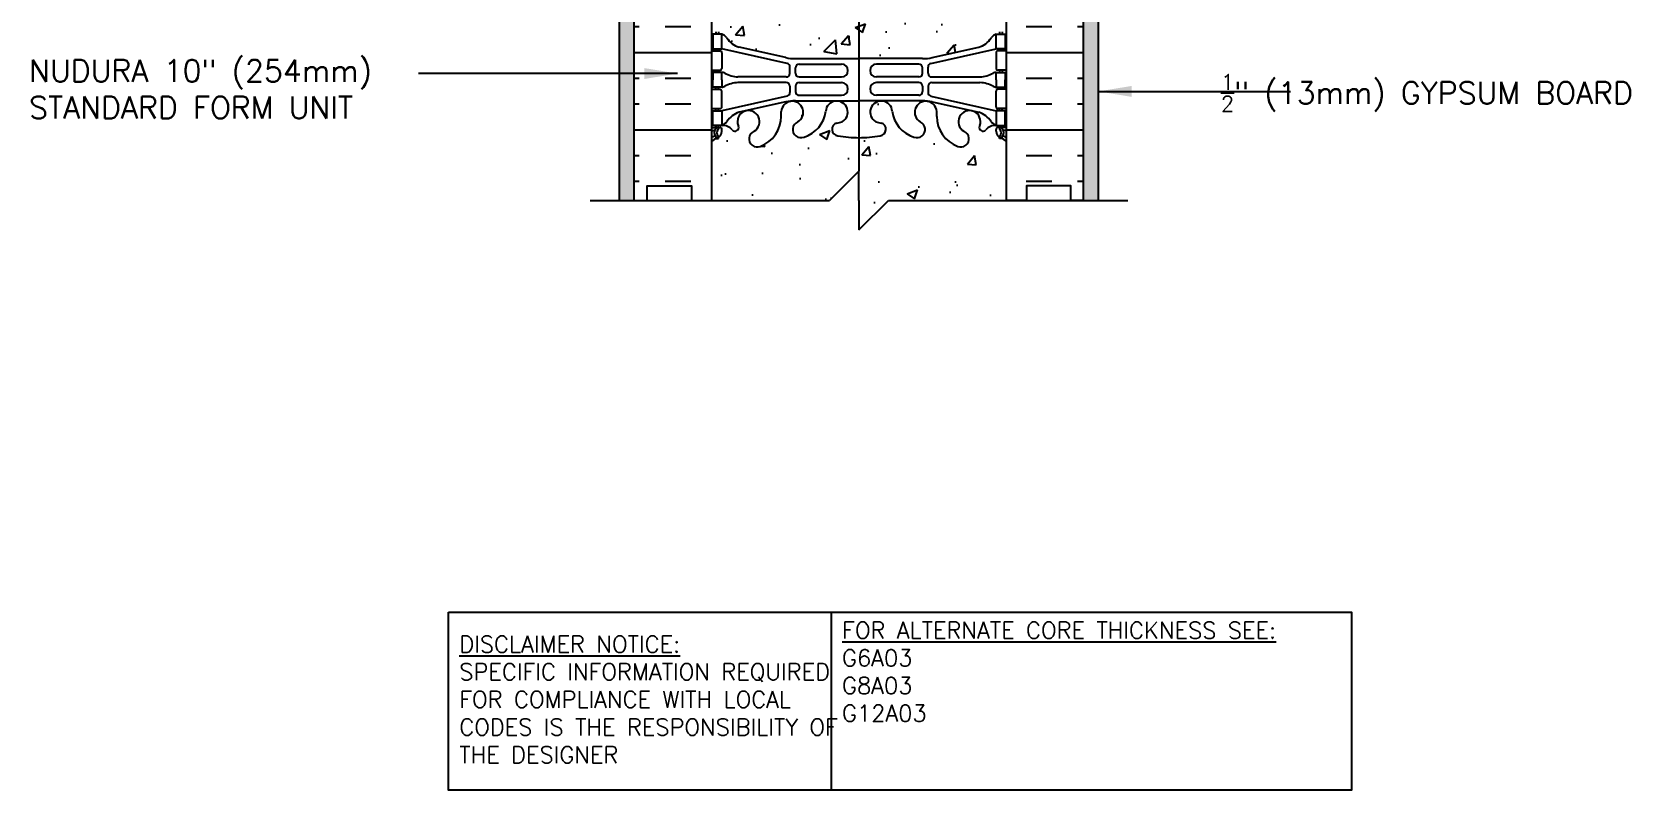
# Model space of a CAD drawing. Header units: inches. Extents: x 75 to 204, y 122 to 189.
# Drawn here: x 150 to 204.3, y 122 to 147.7 of the extents above; entities that cross this region are included whole.
import ezdxf

# ---------------------------------------------------------------- set-up
doc = ezdxf.new("R2010")
doc.units = ezdxf.units.IN
doc.header["$LTSCALE"] = 0.5
doc.header["$MEASUREMENT"] = 0
for name, color, linetype in [('HATCH', 12, 'Continuous'), ('line25', 2, 'Continuous'), ('LINE3', 3, 'Continuous'), ('LINE50', 5, 'Continuous'), ('LINE9', 9, 'Continuous'), ('TEXT', 4, 'Continuous'), ('Web_Edge', 9, 'Continuous')]:
    doc.layers.add(name, color=color, linetype=linetype)
doc.styles.add('DIM', font='romans.shx', dxfattribs={"width": 0.7})
doc.styles.add('ROMANS', font='romans.shx', dxfattribs={"height": 0.75})
doc.styles.get("Standard").update_dxf_attribs({"font": 'romans.shx', "height": 0.75})
doc.dimstyles.new('ext_12', dxfattribs={"dimscale": 12, "dimtxt": 0.09375, "dimasz": 0.09375, "dimexe": 0.09375, "dimexo": 0.0625, "dimgap": 0.0625, "dimtad": 1, "dimdec": 1, "dimzin": 3, "dimdsep": 46, "dimlunit": 4, "dimtxsty": 'DIM', "dimcen": 0.09, "dimdle": 0.09375, "dimclrt": 4, "dimadec": 0, "dimazin": 0, "dimtfac": 1, "dimtdec": 1, "dimtmove": 2, "dimatfit": 3, "dimfxl": 1, "dimfrac": 2, "dimtolj": 1, "dimtzin": 0, "dimarcsym": 0})

msp = doc.modelspace()

# ---------------------------------------------------------------- hatches: boundary and pattern name
at = {"layer": 'HATCH'}
h = msp.add_hatch(dxfattribs=at)
h.set_pattern_fill('AR-CONC', color=256, scale=0.5)
h.set_pattern_definition([(49.99999999999999, (0, 0), (3.586300913003767, -0.3137606749129755), [0.375, -4.125]), (355, (0, 0), (-0.693756668065, 3.760960668500059), [0.3, -3.3]), (100.45144446, (0.298858405, -0.02614672), (2.89254423363556, 3.447199954843147), [0.3187009599999999, -3.505710559999999]), (46.18420000000001, (0, 1), (5.336206653357862, -0.8275964039653827), [0.5625, -6.1875]), (96.63563549, (0.444683725, 0.931033465), (4.673309728371142, 4.870593003872752), [0.47805171, -5.258568799999999]), (351.1841639899999, (0, 1), (4.673309725273866, 4.870593001349951), [0.45, -4.950000005]), (21, (0.5, 0.75), (2.984535260592308, -2.013094453326694), [0.375, -4.125]), (326.0000000000001, (0.5, 0.75), (1.216576659607909, 3.625750225234265), [0.3, -3.3]), (71.45144474, (0.74871127, 0.58224213), (4.201111883649856, 1.612655764031769), [0.31870095, -3.50571056]), (37.50000000000001, (0, 0), (0.06079927658645334, 1.664469269156557), [0, -3.26, 0, -3.35, 0, -3.3125]), (7.499999999999999, (0, 0), (1.315347687210743, 1.972058559411801), [0, -1.91, 0, -3.185, 0, -1.2625]), (327.5, (-1.115, 0), (2.669112180862045, -0.1127743586718988), [0, -1.25, 0, -3.9, 0, -5.175]), (317.5, (-1.615, 0), (2.915930846711931, 0.5005249116615886), [0, -1.625, 0, -2.59, 0, -3.675])])
h.paths.add_polyline_path([(179.5834403203794, 177.4791310645786), (176.5834403203793, 177.4791310645786), (176.5834403203793, 169.4791310645786), (176.5834403203793, 169.2845799923987, -0.2921416700878113), (176.7177735945051, 169.2291310645786, -0.5205670499999535), (176.8780454026533, 169.2291310645786, -0.5205670500000308), (177.2762586122889, 169.2291310645786, -0.5205670499999424), (177.414696539772, 169.2291310645786, -0.5205670499999621), (177.5526519184941, 169.2291310645786, -0.08692797627920386), (177.5834403203793, 169.2599880722596, -1.018582147734556), (177.7521841009867, 169.2291310645785, -0.5205670500000269), (177.8906220284697, 169.2291310645785, -0.5205670500000277), (178.2888352381053, 169.2291310645786, -0.520567049999951), (178.4491070462536, 169.2291310645786, -0.5205670500000287), (178.67024160026, 169.2291310645786, -0.5205670500000087), (178.9507867899307, 169.2291310645786, -0.5205670499999503), (179.1374324992566, 169.2291310645786, -0.5205670500000282), (179.3646531492925, 169.2291310645786, -0.5071244707116883), (179.5834403203793, 169.2291310645786), (179.5834403203793, 169.4791310645786)], flags=17)
h.paths.add_polyline_path([(183.0834403203793, 175.9791310645786), (179.5834403203794, 175.9791310645786), (179.5834403203793, 170.9791310645786), (183.0834403203793, 170.9791310645786)], flags=17)
h.paths.add_polyline_path([(176.5834403203793, 175.9791310645786), (173.0834403203793, 175.9791310645786), (173.0834403203793, 170.9791310645786), (176.5834403203793, 170.9791310645786)])
h.paths.add_polyline_path([(182.4534439403566, 168.8642714795627), (182.4534439403566, 168.976621479563), (183.0834403203793, 168.9766214795625), (183.0834403203793, 169.2291310645786), (179.5834403203793, 169.2291310645786), (179.5834403203793, 169.4791310645786), (179.5834403203794, 177.4791310645786), (176.5834403203793, 177.4791310645786), (176.5834403203793, 169.4791310645786), (176.5834403203793, 169.2845799923987), (176.5834403203793, 169.2291310645786), (173.0834403203794, 169.2291310645786), (173.0834403203794, 168.9766214795625), (173.713436700402, 168.9766214795626), (173.713436700402, 168.8642714795623), (173.5934406825994, 168.6642781165569), (173.5934406825994, 167.3028451591838, 0.2681558504660101), (173.7545955900294, 167.1547080870156), (182.4122932784937, 167.1547080870156, 0.2681384484791023), (182.5734439403449, 167.3028316031308), (182.573443940345, 168.6642714795811)])
h.paths.add_polyline_path([(178.0071944342605, 166.5922079041462, 0.2256517540596096), (177.6321944342581, 166.9672079041527), (173.9684449281735, 166.9672079041528, 0.2256517540553846), (173.5934449281755, 166.5922079041545), (173.5934449281755, 165.7514019995082, 0.2256517540569739), (173.968444928177, 165.3764019995087), (177.6321944342581, 165.3764019995087, 0.2256517540590693), (178.00719443426, 165.751401999514)])
h.paths.add_polyline_path([(178.00719443426, 164.8107804100458, 0.2256517540590682), (177.6321944342581, 165.1857804100511), (173.968444928177, 165.1857804100511, 0.2256517540569728), (173.5934449281755, 164.8107804100516), (173.5934449281755, 163.9699745054053, 0.2256517540553852), (173.9684449281735, 163.594974505407), (177.6321944342581, 163.5949745054071, 0.2256517540596114), (178.0071944342605, 163.9699745054136)])
h.paths.add_polyline_path([(182.5734439403461, 164.8107804100503, 0.2256517540575532), (182.1984439403441, 165.1857804100511), (178.5346944342656, 165.1857804100511, 0.2256517540585612), (178.1596944342606, 164.8107804100503), (178.1596944342602, 163.9699745054053, 0.2256517540541927), (178.5346944342547, 163.5949745054072), (182.1984439403477, 163.5949745054071, 0.225651754055929), (182.5734439403461, 163.9699745054066)])
h.paths.add_polyline_path([(182.5734439403461, 166.5922079041532, 0.2256517540559266), (182.1984439403477, 166.9672079041527), (178.5346944342547, 166.9672079041527, 0.2256517540541922), (178.1596944342602, 166.5922079041545), (178.1596944342606, 165.7514019995095, 0.2256517540585619), (178.5346944342656, 165.3764019995087), (182.1984439403441, 165.3764019995087, 0.2256517540575533), (182.5734439403461, 165.7514019995095)])
h.paths.add_polyline_path([(183.0834403203793, 160.7360101615552), (182.998443940344, 160.475354596113, -0.6000000000330085), (182.8984439403422, 160.4753545961087), (182.8495308968641, 160.6253545961088), (182.7234439403426, 160.6253545961087, -0.4142135623733657), (182.6734439403425, 160.6753545961087), (182.6734439403423, 160.7053545961087), (182.5734439403424, 160.7053545961087), (182.5734439403447, 162.5426113053039, 0.1089354804426145), (182.420772181106, 162.4294244031294, -0.8344002599745921), (182.209267972467, 162.5549688165586), (182.2209781784322, 162.5763147082326, 2.15540393397624), (181.6823303243268, 162.3818969513527, -1), (181.4687410269281, 161.8707947476635, -0.3112229933500445), (180.7597666109465, 162.8867888915621), (180.7602765020176, 163.0517767143531, 1.661382059455297), (180.19919341768, 162.6990363280745, -1), (179.9856041202985, 162.187934124378, -0.3009499255519243), (179.2493638096519, 163.0602315268241, 1.661382059457686), (178.6882807253141, 162.7074911405467, 0.05561716192558416), (178.8675789349868, 162.6619205621844, -0.8432432356325206), (178.8332624596164, 162.2295992791351, -0.04993240552145521), (178.0834403203532, 162.1651788931634, -0.04993240552133983), (177.3336181810918, 162.2295992791351, -0.8432432356326702), (177.2993017057216, 162.6619205621844, 0.05561716192549324), (177.4785999153941, 162.7074911405466, 1.661382059456373), (176.9175168310564, 163.0602315268247, -0.3009499255520037), (176.18127652041, 162.1879341243781, -1), (175.9676872230279, 162.6990363280743, 1.66138205945608), (175.4066041386906, 163.0517767143531), (175.4071140297617, 162.8867888915621, -0.3112229933499154), (174.6981396137805, 161.8707947476636, -1), (174.4845503163818, 162.381896951353, 2.15540393397437), (173.945902462276, 162.5763147082326), (173.9576126682412, 162.5549688165586, -0.834374596337214), (173.7461134229609, 162.4294186960881, 0.1089377873102174), (173.5934399302155, 162.5426098592725), (173.5934367004162, 160.7053545961087), (173.4934367004163, 160.7053545961087), (173.4934367004162, 160.6753545961087, -0.4142135623733604), (173.4434367004161, 160.6253545961087), (173.3173497438946, 160.6253545961088), (173.2684367004164, 160.4753545961087, -0.6000000000329975), (173.1684367004146, 160.475354596113), (173.0834403203793, 160.7360101615552), (173.0834403203793, 159.9766214795625), (173.0834403203793, 157.9766214795625, 0.08841615068705387), (173.2294433172397, 157.8793097871076), (173.3194433172402, 157.8793097871144), (173.3194433172429, 157.8375837271903, -0.2490694201798191), (173.429443317259, 157.6304605754208), (173.4294433172626, 157.5629605754107, -0.4142135623889365), (173.3669433172626, 157.5004605754074), (173.3194433172648, 157.5004605754074), (173.3194433172693, 157.4304605754074), (173.4244433172548, 157.4304605754074, 0.2317357955483023), (173.7821078373914, 157.5814849072387, -0.8344002605632594), (173.9936120461444, 157.4559404939406), (173.9819018401792, 157.4345946022665, 2.155403933975556), (174.5205496942847, 157.6290123591464, -1), (174.7341389916849, 158.1401145628351, -0.3112229933496027), (175.4431134076648, 157.1241204189371), (175.4426035165938, 156.959132596146, 1.66138205945428), (176.0036866009317, 157.3118729824245, -1), (176.2172758983134, 157.8229751861209, -0.3009499255518014), (176.9535162089595, 156.9506777836749, 1.661382059456504), (177.5145992932975, 157.3034181699524, 0.05561716192565828), (177.3353010836246, 157.3489887483147, -0.8432432356304626), (177.3696175589943, 157.7813100313639, -0.04754436165081244), (178.0834444342636, 157.8460656654408, -0.04754436165057722), (178.7972713095293, 157.781310031364, -0.84324323563282), (178.8315877848993, 157.3489887483147, 0.05561716192545779), (178.652289575227, 157.3034181699524, 1.661382059455945), (179.2133726595648, 156.9506777836743, -0.3009499255520368), (179.9496129702112, 157.822975186121, -1), (180.1632022675925, 157.3118729824244, 1.661382059453897), (180.7242853519305, 156.959132596146), (180.7237754608595, 157.1241204189371, -0.3112229933499046), (181.4327498768406, 158.1401145628355, -1), (181.6463391742393, 157.6290123591461, 2.155403933973883), (182.1849870283451, 157.4345946022665), (182.1732768223799, 157.4559404939406, -0.8343745963365071), (182.3847760676602, 157.5814906144111, 0.2317403101388123), (182.7424455512695, 157.4304605754074), (182.847445551255, 157.4304605754074), (182.8474455512596, 157.5004605754074), (182.7999455512617, 157.5004605754074, -0.4142135623889198), (182.7374455512617, 157.5629605754107), (182.7374455512654, 157.6304605754208, -0.2490694201798233), (182.8474455512814, 157.8375837271903), (182.8474455512841, 157.8793097871144), (182.9374455512847, 157.8793097871076, 0.08841040745014024), (183.0834403203793, 157.9766135926), (183.0834403203793, 159.9766214795625)])
h.paths.add_polyline_path([(183.0834403203793, 153.7843075582151, 0.08841040745013647), (182.9374455512847, 153.8816113637075), (182.8474455512841, 153.8816113637006), (182.8474455512818, 153.9233374236245, -0.249069420180358), (182.7374455512654, 154.1304605753942), (182.7374455512617, 154.1979605754044, -0.4142135623888782), (182.7999455512617, 154.2604605754077), (182.8474455512596, 154.2604605754077), (182.847445551255, 154.3304605754077), (182.7424455512703, 154.3304605754077, -0.1555286049737623), (182.5667526062248, 154.4645057583356, 0.1809141486821891), (182.1490314513943, 154.7758506093635), (180.5682358754076, 155.1288098220633, 0.05497433642746759), (180.2413654168026, 155.16485773839), (178.0834444342622, 155.1648577383901), (175.9255234517217, 155.16485773839, 0.05497433642746681), (175.5986529931167, 155.1288098220633), (174.01785741713, 154.7758506093635, 0.1809141486821731), (173.6001362622996, 154.4645057583356, -0.155528604973777), (173.424443317254, 154.3304605754077), (173.3194433172693, 154.3304605754077), (173.3194433172648, 154.2604605754077), (173.3669433172626, 154.2604605754077, -0.4142135623889448), (173.4294433172626, 154.1979605754044), (173.429443317259, 154.1304605753942, -0.2490694201798196), (173.3194433172429, 153.9233374236248), (173.3194433172402, 153.8816113637006), (173.2294433172397, 153.8816113637075, 0.08841615068706149), (173.0834403203793, 153.7842996712526), (173.0834403203793, 148.1689432878724, 0.0884161506870652), (173.2294433172397, 148.0716315954174), (173.3194433172402, 148.0716315954243), (173.3194433172429, 148.0299055355002, -0.2490694201798227), (173.429443317259, 147.8227823837307), (173.4294433172626, 147.7552823837206, -0.4142135623889365), (173.3669433172626, 147.6927823837173), (173.3194433172648, 147.6927823837173), (173.3194433172693, 147.6227823837173), (173.424443317254, 147.6227823837173, -0.1555286049723213), (173.6001362622984, 147.4887372007911, 0.18091414868291), (174.01785741713, 147.1773923497614), (175.5986529931167, 146.8244331370617, 0.0549743364274651), (175.9255234517217, 146.7883852207349), (178.0834444342622, 146.7883852207349), (180.2413654168026, 146.7883852207349, 0.05497433642746681), (180.5682358754076, 146.8244331370617), (182.1490314513943, 147.1773923497615, 0.1809141486819599), (182.5667526062244, 147.4887372007888, -0.1555286049741983), (182.7424455512703, 147.6227823837173), (182.847445551255, 147.6227823837173), (182.8474455512596, 147.6927823837173), (182.7999455512617, 147.6927823837173, -0.4142135623888782), (182.7374455512617, 147.7552823837206), (182.7374455512654, 147.8227823837307, -0.2490694201805856), (182.847445551282, 148.0299055355006), (182.8474455512841, 148.0716315954243), (182.9374455512874, 148.0716315954186, 0.08841040744862712), (183.0834403203793, 148.1689354009098)])
h.paths.add_polyline_path([(183.0834403203793, 143.976629366525, 0.0884104074501265), (182.9374455512847, 144.0739331720174), (182.8474455512841, 144.0739331720105), (182.8474455512814, 144.1156592319347, -0.2490694201798075), (182.7374455512654, 144.3227823837041), (182.7374455512617, 144.3902823837142, -0.4142135623889365), (182.7999455512617, 144.4527823837176), (182.8474455512596, 144.4527823837176), (182.847445551255, 144.5227823837176), (182.7424455512695, 144.5227823837176, 0.2317357956534133), (182.3847810310173, 144.3717580517533, -0.8344002599656901), (182.1732768223799, 144.4973024651844), (182.1849870283451, 144.5186483568585, 2.15540393397384), (181.6463391742393, 144.3242305999788, -1), (181.4327498768365, 143.813128396291, -0.3112229933488102), (180.7237754608595, 144.8291225401879), (180.7242853519305, 144.994110362979, 1.661382059449809), (180.1632022675913, 144.641369976701, -1), (179.9496129702123, 144.1302677730037, -0.3009499255519621), (179.2133726595649, 145.0025651754493, 1.661382059463728), (178.6522895752283, 144.649824789172, 0.05561716192528026), (178.8315877849001, 144.6042542108102, -0.8432432356394641), (178.7972713095269, 144.1719329277605, -0.04754436165053048), (178.0834444342618, 144.1071772936842, -0.04754436165063766), (177.3696175589951, 144.171932927761, -0.8432432356329301), (177.3353010836249, 144.6042542108103, 0.05561716192549841), (177.5145992932974, 144.6498247891726, 1.66138205944436), (176.9535162089601, 145.0025651754556, -0.3009499255533988), (176.217275898313, 144.1302677730039, -1), (176.0036866009307, 144.6413699767, 1.661382059457069), (175.4426035165938, 144.994110362979), (175.4431134076648, 144.8291225401879, -0.3112229933498764), (174.7341389916839, 143.8131283962895, -1), (174.5205496942838, 144.3242305999781, 2.155403933979255), (173.9819018401792, 144.5186483568585), (173.9936120461444, 144.4973024651844, -0.8343745963365634), (173.7821128008641, 144.3717523447139, 0.2317403101388447), (173.4244433172548, 144.5227823837176), (173.3194433172693, 144.5227823837176), (173.3194433172648, 144.4527823837176), (173.3669433172626, 144.4527823837176, -0.4142135623889448), (173.4294433172626, 144.3902823837142), (173.429443317259, 144.3227823837041, -0.2490694201798226), (173.3194433172429, 144.1156592319347), (173.3194433172402, 144.0739331720105), (173.2294433172397, 144.0739331720174, 0.0884161506870703), (173.0834403203793, 143.9766214795624), (173.0834403203793, 141.9766214795625), (177.0834403203793, 141.9766214795625), (178.0834403203793, 142.9766214795625), (178.0834403203793, 141.9766214795625), (178.0834403203793, 140.9766214795625), (179.0834403203793, 141.9766214795625), (183.0834403203793, 141.9766214795625)])
h = msp.add_hatch(dxfattribs=at)
h.set_pattern_fill('AR-SAND', color=256, scale=0.25, style=0)
h.set_pattern_definition([(142.5, (354.5932999441272, 9.616216181048543), (0.01574833952740204, 0.4817059422532897), [0, -0.38, 0, -0.425, 0, -0.40625]), (172.5, (354.5932999441272, 9.616216181048543), (-0.4424441763169318, 0.7055365163074351), [0, -0.205, 0, -0.3425, 0, -0.13125]), (212.5, (354.9007999441272, 9.616216181048543), (-0.7785354654378738, 0.001414763384241124), [0, -0.125, 0, -0.45, 0, -0.5875]), (222.5, (354.9007999441272, 9.616216181048543), (-0.7515316511430733, 0.2194188912335623), [0, -0.0625, 0, -0.295, 0, -0.3375])])
h.paths.add_polyline_path([(169.9584403203794, 169.4791310645786), (170.4584403203793, 169.4791310645786), (170.4584403203793, 159.9173737498295), (170.4584403203793, 141.9766214795625), (169.9584403203793, 141.9766214795625)])
h = msp.add_hatch(dxfattribs=at)
h.set_pattern_fill('AR-SAND', color=256, scale=0.25, style=0)
h.set_pattern_definition([(37.50000000000001, (1.573580696631495, 9.616216181048543), (-0.01574833952740204, 0.4817059422532897), [0, -0.38, 0, -0.425, 0, -0.40625]), (7.499999999999999, (1.573580696631495, 9.616216181048543), (0.4424441763169318, 0.7055365163074351), [0, -0.205, 0, -0.3425, 0, -0.13125]), (327.5, (1.266080696631491, 9.616216181048543), (0.7785354654378738, 0.001414763384241124), [0, -0.125, 0, -0.45, 0, -0.5875]), (317.5, (1.266080696631491, 9.616216181048543), (0.7515316511430733, 0.2194188912335623), [0, -0.0625, 0, -0.295, 0, -0.3375])])
h.paths.add_polyline_path([(186.2084403203793, 169.4791310645786), (185.7084403203793, 169.4791310645786), (185.7084403203793, 159.9173737498295), (185.7084403203793, 141.9766214795625), (186.2084403203793, 141.9766214795625)])
h = msp.add_hatch(dxfattribs=at)
h.set_pattern_fill('INSUL', color=256, scale=7, style=0)
h.set_pattern_definition([(0, (0, 0), (0, 2.625), []), (0, (0, 0.875), (0, 2.625), [0.875, -0.875]), (0, (0, 1.75), (0, 2.625), [0.875, -0.875])])
h.paths.add_polyline_path([(185.7084403203793, 159.9766214795625), (185.2709403203793, 159.9766214795625), (185.2709403203793, 159.4766214795625), (183.7709403203793, 159.4766214795625), (183.7709403203793, 159.9766214795625), (183.0834403203793, 159.9766214795625), (183.0834403203793, 141.9766214795625), (183.7709403203793, 141.9766214795625), (183.7709403203793, 142.4766214795625), (185.2709403203793, 142.4766214795625), (185.2709403203793, 141.9766214795625), (185.7084403203793, 141.9766214795625)])
h.paths.add_polyline_path([(173.0834403203793, 159.9766214795625), (172.3959403203793, 159.9766214795625), (172.3959403203793, 159.4766214795625), (170.8959403203793, 159.4766214795625), (170.8959403203793, 159.9766214795625), (170.4584403203793, 159.9766214795625), (170.4584403203793, 141.9766214795625), (170.8959403203793, 141.9766214795625), (170.8959403203793, 142.4766214795625), (172.3959403203793, 142.4766214795625), (172.3959403203793, 141.9766214795625), (173.0834403203793, 141.9766214795625)])

# ---------------------------------------------------------------- linework, layer by layer
at = {"layer": 'line25'}
for p, q in [((173.0834403203793, 159.9766214795625), (173.0834403203793, 141.9766214795625)), ((183.0834403203793, 159.9766214795625), (183.0834403203793, 141.9766214795625))]:
    msp.add_line(p, q, dxfattribs=at)
at = {"layer": 'LINE3'}
msp.add_line((178.0834403203793, 167.8325607492816), (178.0834403203793, 142.9766214795625), dxfattribs=at)
at = {"layer": 'LINE50'}
for p, q in [((170.4584403203793, 141.9766214795625), (170.4584403203793, 159.9766214795625)), ((185.7084403203793, 141.9766214795625), (185.7084403203793, 159.9766214795625))]:
    msp.add_line(p, q, dxfattribs=at)
for points in [[(170.4584403203793, 141.9766214795625), (170.8959403203793, 141.9766214795625), (170.8959403203793, 142.4766214795625), (172.3959403203793, 142.4766214795625), (172.3959403203793, 141.9766214795625), (173.0834403203793, 141.9766214795625)], [(185.7084403203793, 141.9766214795625), (185.2709403203793, 141.9766214795625), (185.2709403203793, 142.4766214795625), (183.7709403203793, 142.4766214795625), (183.7709403203793, 141.9766214795625), (183.0834403203793, 141.9766214795625)]]:
    msp.add_lwpolyline(points, dxfattribs=at)
at = {"layer": 'LINE9'}
for p, q in [((169.9584403203793, 141.9766214795625), (169.9584403203793, 169.4791310645786)), ((186.2084403203793, 141.9766214795625), (186.2084403203793, 169.4791310645786)), ((178.0834403203793, 142.9766214795625), (177.0834403203793, 141.9766214795625)), ((178.0834403203793, 141.9766214795625), (178.0834403203793, 142.9766214795625)), ((168.9584403203793, 141.9766214795625), (177.0834403203793, 141.9766214795625)), ((178.0834403203793, 141.9766214795625), (178.0834403203793, 140.9766214795625)), ((178.0834403203793, 140.9766214795625), (179.0834403203793, 141.9766214795625)), ((179.0834403203793, 141.9766214795625), (187.2084403203793, 141.9766214795625))]:
    msp.add_line(p, q, dxfattribs=at)
at = {"layer": 'TEXT'}
msp.add_lwpolyline([(164.1514159446227, 128.0170160300128), (177.1349217715776, 128.0170160300128), (177.1349217715776, 121.9789738187295), (164.1514159446227, 121.9789738187295)], close=True, dxfattribs=at)
msp.add_lwpolyline([(177.1349217715776, 128.0170160300128), (194.7954541011158, 128.0170160300128), (194.7954541011158, 121.9789738187295), (177.1349217715776, 121.9789738187295)], dxfattribs=at)
at = {"layer": 'Web_Edge'}
for p, q in [((173.2294433172396, 147.6927823837172), (173.2294433172396, 147.6227823837173)), ((173.3194433172648, 147.6927823837172), (173.3194433172693, 147.6227823837173)), ((182.8474455512596, 147.6927823837172), (182.847445551255, 147.6227823837173)), ((182.9374455512847, 147.6927823837172), (182.9374455512847, 147.6227823837173)), ((173.0834403203798, 147.0527823837173), (173.3669433172626, 147.0527823837174)), ((173.2294433172396, 147.1227823837173), (173.2294433172396, 147.0527823837173)), ((173.319443317303, 147.1227823837173), (173.3194433173075, 147.0527823837174)), ((175.6420066086852, 146.6261525342634), (173.4244433172548, 147.1227823837173)), ((173.4294433172626, 146.9902823837174), (173.4294433172626, 146.4552823837174)), ((175.5986529931164, 146.8244331370616), (174.01785741713, 147.1773923497615)), ((180.5248822598391, 146.6261525342634), (182.7424455512696, 147.1227823837173)), ((180.5682358754079, 146.8244331370616), (182.1490314513944, 147.1773923497615)), ((182.7374455512617, 146.9902823837174), (182.7374455512617, 146.4552823837174)), ((183.0834485481445, 147.0527823837173), (182.7999455512617, 147.0527823837174)), ((182.8474455512214, 147.1227823837173), (182.8474455512168, 147.0527823837174)), ((182.9374455512847, 147.1227823837173), (182.9374455512847, 147.0527823837173)), ((175.7396891609305, 146.2918861707348), (175.7396891609309, 146.5041740236635)), ((175.9255234517217, 146.7883852207349), (178.0834444342622, 146.7883852207349)), ((175.9271890709292, 146.2927534056832), (175.9271890709301, 146.4767517056833)), ((176.0521890709301, 146.6017517056833), (177.4916888509305, 146.6017517056834)), ((180.2413654168026, 146.7883852207349), (178.0834444342622, 146.7883852207349)), ((180.1146997975943, 146.6017517056833), (178.6752000175938, 146.6017517056834)), ((180.2396997975952, 146.2927534056832), (180.2396997975943, 146.4767517056833)), ((180.4271997075938, 146.2918861707348), (180.4271997075934, 146.5041740236635)), ((173.0834403203798, 146.3927823837173), (173.3669433172626, 146.3927823837174)), ((173.2294433172391, 146.3927823837174), (173.2294433172391, 146.3227823837174)), ((173.3194433173502, 146.3927823837174), (173.3194433173548, 146.3227823837174)), ((175.6146891609305, 146.1668861707348), (173.9771674171315, 146.1668861707348)), ((175.6146891609305, 145.9786785967), (173.9771674171315, 145.9786785967)), ((176.0521890709292, 146.1677534056834), (177.4916888509305, 146.1677534056835)), ((176.0521890709292, 145.9778113617514), (177.4916888509305, 145.9778113617514)), ((180.1146997975952, 146.1677534056834), (178.6752000175938, 146.1677534056835)), ((180.1146997975952, 145.9778113617514), (178.6752000175938, 145.9778113617514)), ((180.5521997075938, 146.1668861707348), (182.1897214513928, 146.1668861707348)), ((180.5521997075938, 145.9786785967), (182.1897214513928, 145.9786785967)), ((183.0834485481445, 146.3927823837173), (182.7999455512617, 146.3927823837174)), ((182.8474455511741, 146.3927823837174), (182.8474455511695, 146.3227823837174)), ((182.9374455512852, 146.3927823837174), (182.9374455512852, 146.3227823837174)), ((173.0834403203798, 145.7527823837175), (173.3669433172626, 145.7527823837175)), ((173.2294433172391, 145.7527823837174), (173.2294433172391, 145.8227823837174)), ((173.3194433173502, 145.7527823837175), (173.3194433173548, 145.8227823837174)), ((175.6420066086852, 145.5194122331714), (173.4244433172548, 145.0227823837176)), ((173.4294433172626, 145.1552823837175), (173.4294433172626, 145.6902823837175)), ((175.7396891609305, 145.8536785967), (175.7396891609309, 145.6413907437714)), ((175.9255234517217, 145.3571795466999), (178.0834444342622, 145.3571795467)), ((175.9271890709292, 145.8528113617517), (175.9271890709301, 145.6688130617515)), ((176.0521890709301, 145.5438130617515), (177.4916888509305, 145.5438130617515)), ((180.2413654168026, 145.3571795466999), (178.0834444342622, 145.3571795467)), ((180.1146997975943, 145.5438130617515), (178.6752000175938, 145.5438130617515)), ((180.2396997975952, 145.8528113617517), (180.2396997975943, 145.6688130617515)), ((180.4271997075938, 145.8536785967), (180.4271997075934, 145.6413907437714)), ((180.5248822598391, 145.5194122331714), (182.7424455512696, 145.0227823837176)), ((182.7374455512617, 145.1552823837175), (182.7374455512617, 145.6902823837175)), ((183.0834403203793, 145.7527823837174), (182.7999455512617, 145.7527823837175)), ((182.8474455511741, 145.7527823837175), (182.8474455511695, 145.8227823837174)), ((182.9374455512852, 145.7527823837174), (182.9374455512852, 145.8227823837174)), ((173.0834403203798, 145.0927823837176), (173.3669433172626, 145.0927823837175)), ((173.2294433172396, 145.0227823837176), (173.2294433172396, 145.0927823837175)), ((173.319443317303, 145.0227823837176), (173.3194433173075, 145.0927823837175)), ((175.5986529931164, 145.3211316303732), (174.01785741713, 144.9681724176734)), ((175.4431134076648, 144.8291225401879), (175.4426035165938, 144.9941103629786)), ((180.5682358754079, 145.3211316303732), (182.1490314513944, 144.9681724176734)), ((180.7237754608595, 144.8291225401879), (180.7242853519305, 144.9941103629786)), ((183.0834403203793, 145.0927823837176), (182.7999455512617, 145.0927823837175)), ((182.8474455512214, 145.0227823837176), (182.8474455512168, 145.0927823837175)), ((182.9374455512847, 145.0227823837176), (182.9374455512847, 145.0927823837175)), ((173.0834403203798, 144.4527823837175), (173.3669433172626, 144.4527823837176)), ((173.0834403203798, 144.3527823837176), (173.1613188536484, 144.3527823837175)), ((173.2294433172396, 144.4527823837176), (173.2294433172396, 144.5227823837176)), ((173.3194433172648, 144.4527823837176), (173.3194433172693, 144.5227823837176)), ((173.429443317259, 144.3227823836986), (173.4294433172626, 144.3902823837147)), ((173.9819018401785, 144.5186483568597), (173.9936120461443, 144.4973024651846)), ((182.1849870283458, 144.5186483568597), (182.17327682238, 144.4973024651846)), ((182.7374455512654, 144.3227823836986), (182.7374455512617, 144.3902823837147)), ((183.0834485481445, 144.4527823837175), (182.7999455512617, 144.4527823837176)), ((182.8474455512596, 144.4527823837176), (182.847445551255, 144.5227823837176)), ((182.9374455512847, 144.4527823837176), (182.9374455512847, 144.5227823837176)), ((183.0834403203798, 144.3527823837177), (183.0055700148759, 144.3527823837175)), ((173.2294433172396, 144.0739331720174), (173.3194433172402, 144.0739331720105)), ((173.3194433172402, 144.0739331720105), (173.3194433172429, 144.1156592319347)), ((182.8474455512841, 144.0739331720105), (182.8474455512814, 144.1156592319347)), ((182.9374455512847, 144.0739331720174), (182.8474455512841, 144.0739331720105))]:
    msp.add_line(p, q, dxfattribs=at)
for points in [[(173.1244433172546, 147.1227823837173), (173.4244433172548, 147.1227823837173), (173.4244433172548, 147.6227823837173), (173.1244433172546, 147.6227823837173)], [(183.0424455512697, 147.1227823837173), (182.7424455512696, 147.1227823837173), (182.7424455512696, 147.6227823837173), (183.0424455512697, 147.6227823837173)], [(173.1244433172546, 145.0227823837176), (173.4244433172548, 145.0227823837176), (173.4244433172548, 144.5227823837176), (173.1244433172546, 144.5227823837176)], [(183.0424455512697, 145.0227823837176), (182.7424455512696, 145.0227823837176), (182.7424455512696, 144.5227823837176), (183.0424455512697, 144.5227823837176)]]:
    msp.add_lwpolyline(points, close=True, dxfattribs=at)
for points in [[(173.4244433173398, 146.0727823837174), (173.4244433173398, 146.3227823837174), (173.1244433173396, 146.3227823837174), (173.1244433173396, 146.0727823837174)], [(173.4244433173398, 146.0727823837174), (173.4244433173398, 145.8227823837174), (173.1244433173396, 145.8227823837174), (173.1244433173396, 146.0727823837174)], [(182.7424455511845, 146.0727823837174), (182.7424455511845, 146.3227823837174), (183.0424455511847, 146.3227823837174), (183.0424455511847, 146.0727823837174)], [(182.7424455511845, 146.0727823837174), (182.7424455511845, 145.8227823837174), (183.0424455511847, 145.8227823837174), (183.0424455511847, 146.0727823837174)]]:
    msp.add_lwpolyline(points, dxfattribs=at)
for centre, radius, start, end in [((173.3020346660969, 147.280178521197), 0.3638149041640656, 34.9775137481769, 70.33874127345752), ((182.8648542024275, 147.280178521197), 0.3638149041640656, 109.6612587265425, 145.0224862518231), ((173.3669433172626, 146.9902823837174), 0.0625, 0, 90.00000000002606), ((174.225153561415, 147.8914085725315), 0.7434990637615071, 212.7919165278109, 253.810711457498), ((181.9417353071094, 147.8914085725315), 0.7434990637615071, 286.189288542502, 327.2080834721891), ((182.7999455512617, 146.9902823837174), 0.0625, 89.99999999997397, 180), ((173.3669433172626, 146.4552823837174), 0.0625, 270.000000000026, 0), ((175.9255234517217, 148.2883852207349), 1.5, 257.4134795292164, 270), ((175.6146891609309, 146.5041740236635), 0.125, 0, 77.37672990340319), ((176.0521890709301, 146.4767517056833), 0.125, 90.00000000000001, 180), ((177.4916888509305, 146.3847525556834), 0.2169991499999639, 270, 90.00000000000001), ((178.6752000175938, 146.3847525556834), 0.2169991499999639, 90.00000000000001, 270), ((180.1146997975943, 146.4767517056833), 0.125, 0, 90.00000000000001), ((180.2413654168026, 148.2883852207349), 1.5, 270, 282.5865204707836), ((180.5521997075934, 146.5041740236635), 0.125, 102.6232700965968, 180), ((182.7999455512617, 146.4552823837174), 0.0625, 180, 269.9999999999739), ((173.4203205622529, 146.104098724328), 0.218722518258797, 60.49374658855995, 88.91995365505845), ((174.0659182367539, 147.3337371866646), 1.170221347164698, 242.6365481780716, 265.6504512437211), ((174.0659182367539, 144.8118275807703), 1.170221347164698, 94.34954875627889, 117.3634518219284), ((175.6146891609305, 146.2918861707348), 0.125, 270, 0), ((175.6146891609305, 145.8536785967), 0.125, 0, 90.00000000000001), ((176.0521890709292, 146.2927534056834), 0.125, 180.0000000001042, 270), ((176.0521890709292, 145.8528113617514), 0.125, 90.00000000000001, 179.9999999998958), ((177.4916888509305, 145.7608122117514), 0.2169991499999639, 270, 90.00000000000001), ((178.6752000175938, 145.7608122117514), 0.2169991499999639, 90.00000000000001, 270), ((180.1146997975952, 146.2927534056834), 0.125, 270, 359.9999999998958), ((180.1146997975952, 145.8528113617514), 0.125, 1.042204158021965e-10, 90.00000000000001), ((180.5521997075938, 146.2918861707348), 0.125, 180, 270), ((180.5521997075938, 145.8536785967), 0.125, 90.00000000000001, 180), ((182.1009706317704, 147.3337371866646), 1.170221347164698, 274.3495487562789, 297.3634518219284), ((182.1009706317704, 144.8118275807703), 1.170221347164698, 62.63654817807165, 85.65045124372114), ((182.7465683062714, 146.104098724328), 0.218722518258797, 91.08004634494156, 119.5062534114401), ((173.3669433172626, 145.6902823837175), 0.0625, 0, 89.99999999997397), ((173.4203205622529, 146.0414660431069), 0.218722518258797, 271.0800463449416, 299.5062534114401), ((175.9255234517217, 143.8571795466999), 1.5, 90.00000000000001, 102.5865204707836), ((175.6146891609309, 145.6413907437714), 0.125, 282.6232700965969, 0), ((176.0521890709301, 145.6688130617515), 0.125, 180, 270), ((180.1146997975943, 145.6688130617515), 0.125, 270, 0), ((180.2413654168026, 143.8571795466999), 1.5, 77.41347952921642, 90.00000000000001), ((180.5521997075934, 145.6413907437714), 0.125, 180, 257.3767299034032), ((182.7465683062714, 146.0414660431069), 0.218722518258797, 240.4937465885599, 268.9199536550585), ((182.7999455512617, 145.6902823837175), 0.0625, 90.00000000002606, 180), ((173.3669433172626, 145.1552823837175), 0.0625, 269.9999999999739, 0), ((174.225153561415, 144.2541561949033), 0.7434990637615071, 106.189288542502, 147.2080834721891), ((174.3334379293833, 144.6492139648382), 0.375, 299.9315291313783, 200.3757277475295), ((174.3515460167263, 144.8354699606505), 1.091585845779813, 290.5174596621927, 359.666831102442), ((175.8165748360315, 144.9663533415608), 0.375, 299.9315291313783, 175.755157401403), ((175.9264054615209, 145.1226206276402), 1.034103379311961, 286.3364891505251, 353.3331449315554), ((177.3274875283973, 144.9748081540329), 0.375, 299.9315291313783, 175.755157401403), ((178.839401340127, 144.9748081540329), 0.375, 4.244842598596975, 240.0684708686216), ((180.2404834070034, 145.1226206276402), 1.034103379311961, 186.6668550684446, 253.6635108494749), ((180.3503140324928, 144.9663533415608), 0.375, 4.244842598596975, 240.0684708686216), ((181.815342851798, 144.8354699606505), 1.091585845779813, 180.333168897558, 249.4825403378073), ((181.8334509391411, 144.6492139648382), 0.375, 339.6242722524706, 240.0684708686216), ((181.9417353071094, 144.2541561949033), 0.7434990637615071, 32.79191652781089, 73.81071145749806), ((182.7999455512617, 145.1552823837175), 0.0625, 180, 270.000000000026), ((173.161522849472, 144.3331999245112), 0.01958352171754351, 344.5099000626944, 90.59684418772723), ((173.423150725714, 144.2682229773845), 0.25, 137.5391321572074, 219.8854880037356), ((173.271914316243, 144.4066157100345), 0.04500000000006049, 317.5391321572864, 137.5391321569808), ((173.179443317259, 144.3227823837176), 0.25, 289.471220635302, 359.999999995639), ((173.423150725714, 144.2682229773845), 0.16, 137.5391321572464, 219.999922801043), ((173.3669433172626, 144.3902823837176), 0.0625, 359.9999999973945, 90.00000000000001), ((173.3020346660969, 144.8653862462378), 0.3638149041640656, 289.6612587265425, 325.0224862518231), ((173.4490977327673, 144.0821373672202), 0.4413341939712527, 41.01267807852668, 93.20240245531139), ((173.8764333497429, 144.4537805958583), 0.125, 221.0126780784881, 20.37572774760241), ((174.6273443429672, 144.0686794981269), 0.2769683423152065, 112.680020070886, 292.6800200729195), ((176.1104812496155, 144.3858188748493), 0.2769683423152065, 112.680020070886, 292.6800200729195), ((177.3894934983418, 144.3910332404834), 0.22, 104.2603964304298, 264.8165347186672), ((177.22074336297, 145.4304947013364), 0.8341443637323576, 277.8936983666115, 290.6270944945023), ((178.9461455055543, 145.4304947013364), 0.8341443637323576, 249.3729055054977, 262.1063016333885), ((178.7773953701825, 144.3910332404834), 0.22, 275.1834652813328, 75.73960356957024), ((180.0564076189088, 144.3858188748493), 0.2769683423152065, 247.3199799270805, 67.31997992911401), ((181.5395445255571, 144.0686794981269), 0.2769683423152065, 247.3199799270805, 67.31997992911401), ((182.2904555187815, 144.4537805958583), 0.125, 159.6242722523976, 318.9873219215119), ((182.7177911357571, 144.0821373672202), 0.4413341939712527, 86.79759754468864, 138.9873219214734), ((182.8648542024275, 144.8653862462378), 0.3638149041640656, 214.9775137481769, 250.3387412734575), ((182.7999455512617, 144.3902823837176), 0.0625, 90.00000000000001, 180.0000000026055), ((182.9874455512654, 144.3227823837176), 0.25, 180.000000004361, 250.528779364698), ((182.8949745522813, 144.4066157100345), 0.04500000000006049, 42.46086784301917, 222.4608678427136), ((182.7437381428103, 144.2682229773845), 0.16, 320.0000771989569, 42.46086784275365), ((182.7437381428103, 144.2682229773845), 0.25, 320.1145119962644, 42.4608678427926), ((183.0053660190524, 144.3331999245112), 0.01958352171754351, 89.4031558122728, 195.4900999373056), ((173.429443317269, 143.6156756025346), 0.6, 114.9252292854746, 125.2167839521452), ((173.429443317269, 143.6156756025346), 0.5, 109.4712206353019, 133.7891111703809), ((173.1673611067098, 144.1786932112456), 0.02103171283708721, 296.0042723403083, 16.53599595537818), ((173.265384354659, 144.1373262840456), 0.04500919725254051, 220.8121007979856, 38.55199935399958), ((178.066262427988, 147.8845485701304), 3.777410353861612, 259.3724517798508, 270.2606176574888), ((178.1006264405364, 147.8845485701304), 3.777410353861612, 269.7393823425112, 280.6275482201492), ((182.9015045138653, 144.1373262840456), 0.04500919725254051, 141.4480006460005, 319.1878992020144), ((182.7374455512553, 143.6156756025346), 0.5, 46.21219487327528, 70.52877936469805), ((182.9995277618145, 144.1786932112456), 0.02103171283708721, 163.4640040446249, 243.9957276596918), ((182.7374455512553, 143.6156756025346), 0.6, 54.78321604785483, 65.07477071452544)]:
    msp.add_arc(centre, radius, start, end, dxfattribs=at)
for points in [[(175.9271891609305, 146.2977532756835), (175.9271889809306, 146.4717515656835)], [(180.2396997075938, 146.2977532756835), (180.2396998875938, 146.4717515656835)], [(175.9271891609305, 145.8478114917514), (175.9271889809306, 145.6738132017514)], [(180.2396997075938, 145.8478114917514), (180.2396998875938, 145.6738132017514)]]:
    msp.add_open_spline(points, degree=1, dxfattribs=at)

# ---------------------------------------------------------------- texts
at = {"layer": 'TEXT', "char_height": 0.75, "style": 'ROMANS'}
for s, insert, width, attachment_point in [('NUDURA 10" (254mm) STANDARD FORM UNIT', (149.9187387378265, 145.7529524271135), 14.95851929947691, 4), ('\\A1;{\\H0.7x;\\S1/2;}" (13mm) GYPSUM BOARD', (204.3483529247876, 146.2554500682604), 13.61326156596732, 3)]:
    msp.add_mtext(s, dxfattribs=dict(at, insert=insert, width=width, attachment_point=attachment_point))
at = {"layer": 'TEXT', "char_height": 0.5625, "attachment_point": 4}
for s, insert, width in [('{\\LFOR ALTERNATE CORE THICKNESS SEE:\\P}G6A03\\PG8A03\\PG12A03', (177.5103308253257, 125.9909563761947), 23.33295210344748), ('{\\LDISCLAIMER NOTICE:}\\PSPECIFIC INFORMATION REQUIRED FOR COMPLIANCE WITH LOCAL CODES IS THE RESPONSIBILITY OF THE DESIGNER', (164.5183633295464, 125.0509266594092), 14.00235015036683)]:
    msp.add_mtext(s, dxfattribs=dict(at, insert=insert, width=width))

# ---------------------------------------------------------------- leaders
at = {"layer": 'TEXT'}
msp.add_leader([(171.9239434937813, 146.2827734423326), (163.1281623996071, 146.2827734423326)], dimstyle='ext_12', dxfattribs=at)
msp.add_leader([(186.2084403203793, 145.6767396198501), (190.8343779929916, 145.6767396198501), (192.7277713600999, 145.6767396198501)], dimstyle='ext_12', override={"dimgap": 0.0625, "dimtad": 0}, dxfattribs=at)

doc.saveas('drawing.dxf')
